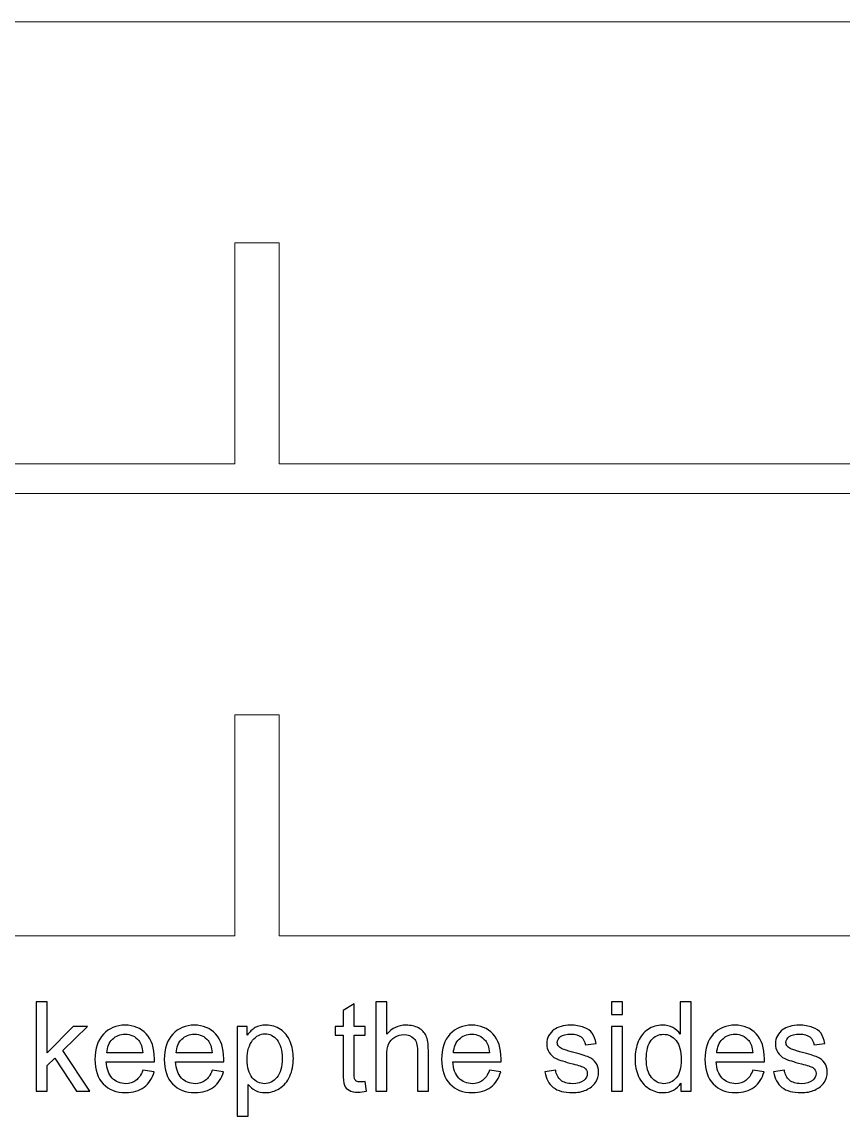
# Model space of a CAD drawing. Header units: centimetres. Extents: x -35.9 to 8.1, y -18.2 to 39.6.
# Drawn here: x -13.3 to -7.73, y -18.19 to -10.76 of the extents above; entities that cross this region are included whole.
import ezdxf

# ---------------------------------------------------------------- set-up
doc = ezdxf.new("R2010")
doc.units = ezdxf.units.CM
doc.header["$MEASUREMENT"] = 0
doc.layers.add('Layer 1', color=7, linetype='Continuous')

msp = doc.modelspace()

# ---------------------------------------------------------------- linework, layer by layer
at = {"layer": 'Layer 1', "lineweight": 20}
for points in [[(-31.50633, -10.76488), (-31.50633, -10.76488), (-29.50633, -10.76488), (-29.50633, -10.76488), (-29.50633, -10.76488), (-29.50633, -10.76488), (-29.50633, -12.26489), (-29.50633, -12.26489), (-29.50633, -12.26489), (-29.50633, -12.26489), (-29.20633, -12.26489), (-29.20633, -12.26489), (-29.20633, -12.26489), (-29.20633, -12.26489), (-29.20633, -10.76488), (-29.20633, -10.76488), (-29.20633, -10.76488), (-29.20633, -10.76488), (5.79367, -10.76488), (5.79367, -10.76488), (5.79367, -10.76488), (5.79367, -10.76488), (5.79367, -12.26489), (5.79367, -12.26489), (5.79367, -12.26489), (5.79367, -12.26489), (6.09367, -12.26489), (6.09367, -12.26489), (6.09367, -12.26489), (6.09367, -12.26489), (6.09367, -10.76488), (6.09367, -10.76488), (6.09367, -10.76488), (6.09367, -10.76488), (8.09367, -10.76488), (8.09367, -10.76488), (8.09367, -10.76488), (8.09367, -10.76488), (8.09367, -13.76488), (8.09367, -13.76488), (8.09367, -13.76488), (8.09367, -13.76488), (-11.55633, -13.76488), (-11.55633, -13.76488), (-11.55633, -13.76488), (-11.55633, -13.76488), (-11.55633, -12.26488), (-11.55633, -12.26488), (-11.55633, -12.26488), (-11.55633, -12.26488), (-11.85633, -12.26488), (-11.85633, -12.26488), (-11.85633, -12.26488), (-11.85633, -12.26488), (-11.85633, -13.76488), (-11.85633, -13.76488), (-11.85633, -13.76488), (-11.85633, -13.76488), (-31.50633, -13.76488), (-31.50633, -13.76488), (-31.50633, -13.76488), (-31.50633, -13.76488), (-31.50633, -10.76488), (-31.50633, -10.76488)], [(-31.50633, -13.96634), (-31.50633, -13.96634), (-29.50633, -13.96634), (-29.50633, -13.96634), (-29.50633, -13.96634), (-29.50633, -13.96634), (-29.50633, -15.46635), (-29.50633, -15.46635), (-29.50633, -15.46635), (-29.50633, -15.46635), (-29.20633, -15.46635), (-29.20633, -15.46635), (-29.20633, -15.46635), (-29.20633, -15.46635), (-29.20633, -13.96634), (-29.20633, -13.96634), (-29.20633, -13.96634), (-29.20633, -13.96634), (5.79367, -13.96634), (5.79367, -13.96634), (5.79367, -13.96634), (5.79367, -13.96634), (5.79367, -15.46635), (5.79367, -15.46635), (5.79367, -15.46635), (5.79367, -15.46635), (6.09367, -15.46635), (6.09367, -15.46635), (6.09367, -15.46635), (6.09367, -15.46635), (6.09367, -13.96634), (6.09367, -13.96634), (6.09367, -13.96634), (6.09367, -13.96634), (8.09367, -13.96634), (8.09367, -13.96634), (8.09367, -13.96634), (8.09367, -13.96634), (8.09367, -16.96634), (8.09367, -16.96634), (8.09367, -16.96634), (8.09367, -16.96634), (-11.55633, -16.96634), (-11.55633, -16.96634), (-11.55633, -16.96634), (-11.55633, -16.96634), (-11.55633, -15.46634), (-11.55633, -15.46634), (-11.55633, -15.46634), (-11.55633, -15.46634), (-11.85633, -15.46634), (-11.85633, -15.46634), (-11.85633, -15.46634), (-11.85633, -15.46634), (-11.85633, -16.96634), (-11.85633, -16.96634), (-11.85633, -16.96634), (-11.85633, -16.96634), (-31.50633, -16.96634), (-31.50633, -16.96634), (-31.50633, -16.96634), (-31.50633, -16.96634), (-31.50633, -13.96634), (-31.50633, -13.96634)]]:
    msp.add_open_spline(points, degree=3, knots=[0, 0, 0, 0, 0.0588235, 0.0588235, 0.0588235, 0.0588235, 0.1176471, 0.1176471, 0.1176471, 0.1176471, 0.1764706, 0.1764706, 0.1764706, 0.1764706, 0.2352941, 0.2352941, 0.2352941, 0.2352941, 0.2941176, 0.2941176, 0.2941176, 0.2941176, 0.3529412, 0.3529412, 0.3529412, 0.3529412, 0.4117647, 0.4117647, 0.4117647, 0.4117647, 0.4705882, 0.4705882, 0.4705882, 0.4705882, 0.5294118, 0.5294118, 0.5294118, 0.5294118, 0.5882353, 0.5882353, 0.5882353, 0.5882353, 0.6470588, 0.6470588, 0.6470588, 0.6470588, 0.7058824, 0.7058824, 0.7058824, 0.7058824, 0.7647059, 0.7647059, 0.7647059, 0.7647059, 0.8235294, 0.8235294, 0.8235294, 0.8235294, 0.8823529, 0.8823529, 0.8823529, 0.8823529, 1, 1, 1, 1], dxfattribs=at)
at = {"layer": 'Layer 1', "color": 105}
for points, knots in [([(-13.20494, -18.02207), (-13.20494, -18.02207), (-13.20494, -17.41585), (-13.20494, -17.41585), (-13.20494, -17.41585), (-13.20494, -17.41585), (-13.13043, -17.41585), (-13.13043, -17.41585), (-13.13043, -17.41585), (-13.13043, -17.41585), (-13.13043, -17.76115), (-13.13043, -17.76115), (-13.13043, -17.76115), (-13.13043, -17.76115), (-12.95432, -17.58265), (-12.95432, -17.58265), (-12.95432, -17.58265), (-12.95432, -17.58265), (-12.85809, -17.58265), (-12.85809, -17.58265), (-12.85809, -17.58265), (-12.85809, -17.58265), (-13.02573, -17.74591), (-13.02573, -17.74591), (-13.02573, -17.74591), (-13.02573, -17.74591), (-12.84115, -18.02207), (-12.84115, -18.02207), (-12.84115, -18.02207), (-12.84115, -18.02207), (-12.93287, -18.02207), (-12.93287, -18.02207), (-12.93287, -18.02207), (-12.93287, -18.02207), (-13.07878, -17.79756), (-13.07878, -17.79756), (-13.07878, -17.79756), (-13.07878, -17.79756), (-13.13043, -17.8478), (-13.13043, -17.8478), (-13.13043, -17.8478), (-13.13043, -17.8478), (-13.13043, -18.02207), (-13.13043, -18.02207), (-13.13043, -18.02207), (-13.13043, -18.02207), (-13.20494, -18.02207), (-13.20494, -18.02207)], [0, 0, 0, 0, 0.0769231, 0.0769231, 0.0769231, 0.0769231, 0.1538462, 0.1538462, 0.1538462, 0.1538462, 0.2307692, 0.2307692, 0.2307692, 0.2307692, 0.3076923, 0.3076923, 0.3076923, 0.3076923, 0.3846154, 0.3846154, 0.3846154, 0.3846154, 0.4615385, 0.4615385, 0.4615385, 0.4615385, 0.5384615, 0.5384615, 0.5384615, 0.5384615, 0.6153846, 0.6153846, 0.6153846, 0.6153846, 0.6923077, 0.6923077, 0.6923077, 0.6923077, 0.7692308, 0.7692308, 0.7692308, 0.7692308, 0.8461538, 0.8461538, 0.8461538, 0.8461538, 1, 1, 1, 1]), ([(-10.97227, -17.95561), (-10.97227, -17.95561), (-10.96211, -18.02136), (-10.96211, -18.02136), (-10.96211, -18.02136), (-10.98299, -18.02574), (-11.00176, -18.028), (-11.01813, -18.028), (-11.01813, -18.028), (-11.04508, -18.028), (-11.06596, -18.02376), (-11.08092, -18.01516), (-11.08092, -18.01516), (-11.09574, -18.00655), (-11.10618, -17.9954), (-11.11225, -17.98143), (-11.11225, -17.98143), (-11.11832, -17.96746), (-11.12128, -17.93811), (-11.12128, -17.89338), (-11.12128, -17.89338), (-11.12128, -17.89338), (-11.12128, -17.64022), (-11.12128, -17.64022), (-11.12128, -17.64022), (-11.12128, -17.64022), (-11.17631, -17.64022), (-11.17631, -17.64022), (-11.17631, -17.64022), (-11.17631, -17.64022), (-11.17631, -17.58265), (-11.17631, -17.58265), (-11.17631, -17.58265), (-11.17631, -17.58265), (-11.12128, -17.58265), (-11.12128, -17.58265), (-11.12128, -17.58265), (-11.12128, -17.58265), (-11.12128, -17.47399), (-11.12128, -17.47399), (-11.12128, -17.47399), (-11.12128, -17.47399), (-11.04677, -17.42926), (-11.04677, -17.42926), (-11.04677, -17.42926), (-11.04677, -17.42926), (-11.04677, -17.58265), (-11.04677, -17.58265), (-11.04677, -17.58265), (-11.04677, -17.58265), (-10.97227, -17.58265), (-10.97227, -17.58265), (-10.97227, -17.58265), (-10.97227, -17.58265), (-10.97227, -17.64022), (-10.97227, -17.64022), (-10.97227, -17.64022), (-10.97227, -17.64022), (-11.04677, -17.64022), (-11.04677, -17.64022), (-11.04677, -17.64022), (-11.04677, -17.64022), (-11.04677, -17.89761), (-11.04677, -17.89761), (-11.04677, -17.89761), (-11.04677, -17.91892), (-11.0455, -17.93261), (-11.04282, -17.93867), (-11.04282, -17.93867), (-11.04028, -17.94474), (-11.03605, -17.94954), (-11.03012, -17.95321), (-11.03012, -17.95321), (-11.02419, -17.95674), (-11.01573, -17.95857), (-11.00472, -17.95857), (-11.00472, -17.95857), (-10.99654, -17.95857), (-10.98567, -17.95758), (-10.97227, -17.95561)], [0, 0, 0, 0, 0.047619, 0.047619, 0.047619, 0.047619, 0.0952381, 0.0952381, 0.0952381, 0.0952381, 0.1428571, 0.1428571, 0.1428571, 0.1428571, 0.1904762, 0.1904762, 0.1904762, 0.1904762, 0.2380952, 0.2380952, 0.2380952, 0.2380952, 0.2857143, 0.2857143, 0.2857143, 0.2857143, 0.3333333, 0.3333333, 0.3333333, 0.3333333, 0.3809524, 0.3809524, 0.3809524, 0.3809524, 0.4285714, 0.4285714, 0.4285714, 0.4285714, 0.4761905, 0.4761905, 0.4761905, 0.4761905, 0.5238095, 0.5238095, 0.5238095, 0.5238095, 0.5714286, 0.5714286, 0.5714286, 0.5714286, 0.6190476, 0.6190476, 0.6190476, 0.6190476, 0.6666667, 0.6666667, 0.6666667, 0.6666667, 0.7142857, 0.7142857, 0.7142857, 0.7142857, 0.7619048, 0.7619048, 0.7619048, 0.7619048, 0.8095238, 0.8095238, 0.8095238, 0.8095238, 0.8571429, 0.8571429, 0.8571429, 0.8571429, 0.9047619, 0.9047619, 0.9047619, 0.9047619, 1, 1, 1, 1]), ([(-10.89875, -18.02207), (-10.89875, -18.02207), (-10.89875, -17.41585), (-10.89875, -17.41585), (-10.89875, -17.41585), (-10.89875, -17.41585), (-10.82424, -17.41585), (-10.82424, -17.41585), (-10.82424, -17.41585), (-10.82424, -17.41585), (-10.82424, -17.63401), (-10.82424, -17.63401), (-10.82424, -17.63401), (-10.78967, -17.59351), (-10.74607, -17.57333), (-10.69329, -17.57333), (-10.69329, -17.57333), (-10.66098, -17.57333), (-10.6329, -17.57968), (-10.60891, -17.59253), (-10.60891, -17.59253), (-10.58506, -17.60537), (-10.56798, -17.62301), (-10.55768, -17.64558), (-10.55768, -17.64558), (-10.54738, -17.66816), (-10.5423, -17.70104), (-10.5423, -17.74394), (-10.5423, -17.74394), (-10.5423, -17.74394), (-10.5423, -18.02207), (-10.5423, -18.02207), (-10.5423, -18.02207), (-10.5423, -18.02207), (-10.61681, -18.02207), (-10.61681, -18.02207), (-10.61681, -18.02207), (-10.61681, -18.02207), (-10.61681, -17.74422), (-10.61681, -17.74422), (-10.61681, -17.74422), (-10.61681, -17.70711), (-10.62485, -17.68002), (-10.6408, -17.66308), (-10.6408, -17.66308), (-10.65688, -17.64615), (-10.67946, -17.63768), (-10.70881, -17.63768), (-10.70881, -17.63768), (-10.73069, -17.63768), (-10.75129, -17.64333), (-10.77062, -17.65476), (-10.77062, -17.65476), (-10.78995, -17.66619), (-10.80364, -17.68171), (-10.81197, -17.70132), (-10.81197, -17.70132), (-10.82015, -17.7208), (-10.82424, -17.74775), (-10.82424, -17.78218), (-10.82424, -17.78218), (-10.82424, -17.78218), (-10.82424, -18.02207), (-10.82424, -18.02207), (-10.82424, -18.02207), (-10.82424, -18.02207), (-10.89875, -18.02207), (-10.89875, -18.02207)], [0, 0, 0, 0, 0.0555556, 0.0555556, 0.0555556, 0.0555556, 0.1111111, 0.1111111, 0.1111111, 0.1111111, 0.1666667, 0.1666667, 0.1666667, 0.1666667, 0.2222222, 0.2222222, 0.2222222, 0.2222222, 0.2777778, 0.2777778, 0.2777778, 0.2777778, 0.3333333, 0.3333333, 0.3333333, 0.3333333, 0.3888889, 0.3888889, 0.3888889, 0.3888889, 0.4444444, 0.4444444, 0.4444444, 0.4444444, 0.5, 0.5, 0.5, 0.5, 0.5555556, 0.5555556, 0.5555556, 0.5555556, 0.6111111, 0.6111111, 0.6111111, 0.6111111, 0.6666667, 0.6666667, 0.6666667, 0.6666667, 0.7222222, 0.7222222, 0.7222222, 0.7222222, 0.7777778, 0.7777778, 0.7777778, 0.7777778, 0.8333333, 0.8333333, 0.8333333, 0.8333333, 0.8888889, 0.8888889, 0.8888889, 0.8888889, 1, 1, 1, 1]), ([(-9.2984, -17.50052), (-9.2984, -17.50052), (-9.2984, -17.41585), (-9.2984, -17.41585), (-9.2984, -17.41585), (-9.2984, -17.41585), (-9.22389, -17.41585), (-9.22389, -17.41585), (-9.22389, -17.41585), (-9.22389, -17.41585), (-9.22389, -17.50052), (-9.22389, -17.50052), (-9.22389, -17.50052), (-9.22389, -17.50052), (-9.2984, -17.50052), (-9.2984, -17.50052)], [0, 0, 0, 0, 0.2, 0.2, 0.2, 0.2, 0.4, 0.4, 0.4, 0.4, 0.6, 0.6, 0.6, 0.6, 1, 1, 1, 1]), ([(-8.82667, -18.02207), (-8.82667, -18.02207), (-8.82667, -17.96633), (-8.82667, -17.96633), (-8.82667, -17.96633), (-8.85446, -18.00965), (-8.89539, -18.03138), (-8.94943, -18.03138), (-8.94943, -18.03138), (-8.98443, -18.03138), (-9.0166, -18.02179), (-9.04581, -18.00246), (-9.04581, -18.00246), (-9.07516, -17.98326), (-9.09788, -17.95631), (-9.11411, -17.92188), (-9.11411, -17.92188), (-9.1302, -17.88731), (-9.13824, -17.84766), (-9.13824, -17.80278), (-9.13824, -17.80278), (-9.13824, -17.75904), (-9.1309, -17.71939), (-9.11637, -17.68368), (-9.11637, -17.68368), (-9.10169, -17.64812), (-9.07982, -17.62075), (-9.05061, -17.60184), (-9.05061, -17.60184), (-9.02154, -17.58279), (-8.9888, -17.57333), (-8.95282, -17.57333), (-8.95282, -17.57333), (-8.92629, -17.57333), (-8.90272, -17.57898), (-8.88212, -17.59013), (-8.88212, -17.59013), (-8.86152, -17.60128), (-8.84473, -17.61595), (-8.83175, -17.63387), (-8.83175, -17.63387), (-8.83175, -17.63387), (-8.83175, -17.41585), (-8.83175, -17.41585), (-8.83175, -17.41585), (-8.83175, -17.41585), (-8.75724, -17.41585), (-8.75724, -17.41585), (-8.75724, -17.41585), (-8.75724, -17.41585), (-8.75724, -18.02207), (-8.75724, -18.02207), (-8.75724, -18.02207), (-8.75724, -18.02207), (-8.82667, -18.02207), (-8.82667, -18.02207)], [0, 0, 0, 0, 0.0666667, 0.0666667, 0.0666667, 0.0666667, 0.1333333, 0.1333333, 0.1333333, 0.1333333, 0.2, 0.2, 0.2, 0.2, 0.2666667, 0.2666667, 0.2666667, 0.2666667, 0.3333333, 0.3333333, 0.3333333, 0.3333333, 0.4, 0.4, 0.4, 0.4, 0.4666667, 0.4666667, 0.4666667, 0.4666667, 0.5333333, 0.5333333, 0.5333333, 0.5333333, 0.6, 0.6, 0.6, 0.6, 0.6666667, 0.6666667, 0.6666667, 0.6666667, 0.7333333, 0.7333333, 0.7333333, 0.7333333, 0.8, 0.8, 0.8, 0.8, 0.8666667, 0.8666667, 0.8666667, 0.8666667, 1, 1, 1, 1]), ([(-12.48216, -17.87983), (-12.48216, -17.87983), (-12.40511, -17.88999), (-12.40511, -17.88999), (-12.40511, -17.88999), (-12.41711, -17.93472), (-12.43954, -17.96958), (-12.47228, -17.99427), (-12.47228, -17.99427), (-12.50502, -18.01897), (-12.54679, -18.03138), (-12.59773, -18.03138), (-12.59773, -18.03138), (-12.66179, -18.03138), (-12.71259, -18.01163), (-12.75013, -17.97212), (-12.75013, -17.97212), (-12.78767, -17.93275), (-12.80643, -17.87729), (-12.80643, -17.80603), (-12.80643, -17.80603), (-12.80643, -17.73237), (-12.78752, -17.67508), (-12.74957, -17.63444), (-12.74957, -17.63444), (-12.71161, -17.59365), (-12.66236, -17.57333), (-12.60182, -17.57333), (-12.60182, -17.57333), (-12.54326, -17.57333), (-12.49542, -17.59323), (-12.45831, -17.63317), (-12.45831, -17.63317), (-12.4212, -17.6731), (-12.40257, -17.72926), (-12.40257, -17.80165), (-12.40257, -17.80165), (-12.40257, -17.80603), (-12.40271, -17.81266), (-12.40299, -17.82141), (-12.40299, -17.82141), (-12.40299, -17.82141), (-12.73023, -17.82141), (-12.73023, -17.82141), (-12.73023, -17.82141), (-12.72741, -17.86953), (-12.71386, -17.9065), (-12.68931, -17.93204), (-12.68931, -17.93204), (-12.6649, -17.95758), (-12.63428, -17.97042), (-12.59773, -17.97042), (-12.59773, -17.97042), (-12.57049, -17.97042), (-12.54721, -17.96323), (-12.52802, -17.94883), (-12.52802, -17.94883), (-12.50869, -17.93444), (-12.49345, -17.91144), (-12.48216, -17.87983)], [0, 0, 0, 0, 0.0625, 0.0625, 0.0625, 0.0625, 0.125, 0.125, 0.125, 0.125, 0.1875, 0.1875, 0.1875, 0.1875, 0.25, 0.25, 0.25, 0.25, 0.3125, 0.3125, 0.3125, 0.3125, 0.375, 0.375, 0.375, 0.375, 0.4375, 0.4375, 0.4375, 0.4375, 0.5, 0.5, 0.5, 0.5, 0.5625, 0.5625, 0.5625, 0.5625, 0.625, 0.625, 0.625, 0.625, 0.6875, 0.6875, 0.6875, 0.6875, 0.75, 0.75, 0.75, 0.75, 0.8125, 0.8125, 0.8125, 0.8125, 0.875, 0.875, 0.875, 0.875, 1, 1, 1, 1]), ([(-12.01127, -17.87983), (-12.01127, -17.87983), (-11.93422, -17.88999), (-11.93422, -17.88999), (-11.93422, -17.88999), (-11.94622, -17.93472), (-11.96865, -17.96958), (-12.00139, -17.99427), (-12.00139, -17.99427), (-12.03413, -18.01897), (-12.0759, -18.03138), (-12.12684, -18.03138), (-12.12684, -18.03138), (-12.1909, -18.03138), (-12.2417, -18.01163), (-12.27924, -17.97212), (-12.27924, -17.97212), (-12.31678, -17.93275), (-12.33554, -17.87729), (-12.33554, -17.80603), (-12.33554, -17.80603), (-12.33554, -17.73237), (-12.31663, -17.67508), (-12.27868, -17.63444), (-12.27868, -17.63444), (-12.24072, -17.59365), (-12.19147, -17.57333), (-12.13093, -17.57333), (-12.13093, -17.57333), (-12.07237, -17.57333), (-12.02453, -17.59323), (-11.98742, -17.63317), (-11.98742, -17.63317), (-11.95031, -17.6731), (-11.93168, -17.72926), (-11.93168, -17.80165), (-11.93168, -17.80165), (-11.93168, -17.80603), (-11.93182, -17.81266), (-11.9321, -17.82141), (-11.9321, -17.82141), (-11.9321, -17.82141), (-12.25934, -17.82141), (-12.25934, -17.82141), (-12.25934, -17.82141), (-12.25652, -17.86953), (-12.24297, -17.9065), (-12.21842, -17.93204), (-12.21842, -17.93204), (-12.19401, -17.95758), (-12.16339, -17.97042), (-12.12684, -17.97042), (-12.12684, -17.97042), (-12.0996, -17.97042), (-12.07632, -17.96323), (-12.05713, -17.94883), (-12.05713, -17.94883), (-12.0378, -17.93444), (-12.02256, -17.91144), (-12.01127, -17.87983)], [0, 0, 0, 0, 0.0625, 0.0625, 0.0625, 0.0625, 0.125, 0.125, 0.125, 0.125, 0.1875, 0.1875, 0.1875, 0.1875, 0.25, 0.25, 0.25, 0.25, 0.3125, 0.3125, 0.3125, 0.3125, 0.375, 0.375, 0.375, 0.375, 0.4375, 0.4375, 0.4375, 0.4375, 0.5, 0.5, 0.5, 0.5, 0.5625, 0.5625, 0.5625, 0.5625, 0.625, 0.625, 0.625, 0.625, 0.6875, 0.6875, 0.6875, 0.6875, 0.75, 0.75, 0.75, 0.75, 0.8125, 0.8125, 0.8125, 0.8125, 0.875, 0.875, 0.875, 0.875, 1, 1, 1, 1]), ([(-11.8401, -18.19056), (-11.8401, -18.19056), (-11.8401, -17.58265), (-11.8401, -17.58265), (-11.8401, -17.58265), (-11.8401, -17.58265), (-11.77237, -17.58265), (-11.77237, -17.58265), (-11.77237, -17.58265), (-11.77237, -17.58265), (-11.77237, -17.64036), (-11.77237, -17.64036), (-11.77237, -17.64036), (-11.75642, -17.61807), (-11.73836, -17.60128), (-11.71818, -17.59013), (-11.71818, -17.59013), (-11.69814, -17.57898), (-11.67373, -17.57333), (-11.64508, -17.57333), (-11.64508, -17.57333), (-11.60755, -17.57333), (-11.57453, -17.58293), (-11.54588, -17.60226), (-11.54588, -17.60226), (-11.51724, -17.62145), (-11.49565, -17.64869), (-11.48097, -17.68368), (-11.48097, -17.68368), (-11.46644, -17.71882), (-11.4591, -17.7572), (-11.4591, -17.79911), (-11.4591, -17.79911), (-11.4591, -17.84385), (-11.46714, -17.8842), (-11.48323, -17.92019), (-11.48323, -17.92019), (-11.49932, -17.95603), (-11.52274, -17.98355), (-11.5535, -18.00274), (-11.5535, -18.00274), (-11.58412, -18.02179), (-11.61644, -18.03138), (-11.6503, -18.03138), (-11.6503, -18.03138), (-11.67514, -18.03138), (-11.69744, -18.02616), (-11.71705, -18.01572), (-11.71705, -18.01572), (-11.73681, -18.00528), (-11.75289, -17.99215), (-11.76559, -17.97621), (-11.76559, -17.97621), (-11.76559, -17.97621), (-11.76559, -18.19056), (-11.76559, -18.19056), (-11.76559, -18.19056), (-11.76559, -18.19056), (-11.8401, -18.19056), (-11.8401, -18.19056)], [0, 0, 0, 0, 0.0625, 0.0625, 0.0625, 0.0625, 0.125, 0.125, 0.125, 0.125, 0.1875, 0.1875, 0.1875, 0.1875, 0.25, 0.25, 0.25, 0.25, 0.3125, 0.3125, 0.3125, 0.3125, 0.375, 0.375, 0.375, 0.375, 0.4375, 0.4375, 0.4375, 0.4375, 0.5, 0.5, 0.5, 0.5, 0.5625, 0.5625, 0.5625, 0.5625, 0.625, 0.625, 0.625, 0.625, 0.6875, 0.6875, 0.6875, 0.6875, 0.75, 0.75, 0.75, 0.75, 0.8125, 0.8125, 0.8125, 0.8125, 0.875, 0.875, 0.875, 0.875, 1, 1, 1, 1]), ([(-10.12814, -17.87983), (-10.12814, -17.87983), (-10.05109, -17.88999), (-10.05109, -17.88999), (-10.05109, -17.88999), (-10.06309, -17.93472), (-10.08552, -17.96958), (-10.11826, -17.99427), (-10.11826, -17.99427), (-10.151, -18.01897), (-10.19277, -18.03138), (-10.24371, -18.03138), (-10.24371, -18.03138), (-10.30777, -18.03138), (-10.35857, -18.01163), (-10.39611, -17.97212), (-10.39611, -17.97212), (-10.43365, -17.93275), (-10.45241, -17.87729), (-10.45241, -17.80603), (-10.45241, -17.80603), (-10.45241, -17.73237), (-10.4335, -17.67508), (-10.39555, -17.63444), (-10.39555, -17.63444), (-10.35759, -17.59365), (-10.30834, -17.57333), (-10.2478, -17.57333), (-10.2478, -17.57333), (-10.18924, -17.57333), (-10.1414, -17.59323), (-10.10429, -17.63317), (-10.10429, -17.63317), (-10.06718, -17.6731), (-10.04855, -17.72926), (-10.04855, -17.80165), (-10.04855, -17.80165), (-10.04855, -17.80603), (-10.04869, -17.81266), (-10.04897, -17.82141), (-10.04897, -17.82141), (-10.04897, -17.82141), (-10.37621, -17.82141), (-10.37621, -17.82141), (-10.37621, -17.82141), (-10.37339, -17.86953), (-10.35984, -17.9065), (-10.33529, -17.93204), (-10.33529, -17.93204), (-10.31088, -17.95758), (-10.28026, -17.97042), (-10.24371, -17.97042), (-10.24371, -17.97042), (-10.21647, -17.97042), (-10.19319, -17.96323), (-10.174, -17.94883), (-10.174, -17.94883), (-10.15467, -17.93444), (-10.13943, -17.91144), (-10.12814, -17.87983)], [0, 0, 0, 0, 0.0625, 0.0625, 0.0625, 0.0625, 0.125, 0.125, 0.125, 0.125, 0.1875, 0.1875, 0.1875, 0.1875, 0.25, 0.25, 0.25, 0.25, 0.3125, 0.3125, 0.3125, 0.3125, 0.375, 0.375, 0.375, 0.375, 0.4375, 0.4375, 0.4375, 0.4375, 0.5, 0.5, 0.5, 0.5, 0.5625, 0.5625, 0.5625, 0.5625, 0.625, 0.625, 0.625, 0.625, 0.6875, 0.6875, 0.6875, 0.6875, 0.75, 0.75, 0.75, 0.75, 0.8125, 0.8125, 0.8125, 0.8125, 0.875, 0.875, 0.875, 0.875, 1, 1, 1, 1]), ([(-9.75137, -17.89084), (-9.75137, -17.89084), (-9.67771, -17.87898), (-9.67771, -17.87898), (-9.67771, -17.87898), (-9.67362, -17.90848), (-9.66205, -17.93105), (-9.64314, -17.94686), (-9.64314, -17.94686), (-9.62423, -17.96252), (-9.5977, -17.97042), (-9.56384, -17.97042), (-9.56384, -17.97042), (-9.52955, -17.97042), (-9.50415, -17.96351), (-9.48749, -17.94954), (-9.48749, -17.94954), (-9.47098, -17.93571), (-9.46266, -17.91934), (-9.46266, -17.90057), (-9.46266, -17.90057), (-9.46266, -17.88378), (-9.47014, -17.87052), (-9.48495, -17.86092), (-9.48495, -17.86092), (-9.4954, -17.85429), (-9.5208, -17.84596), (-9.56115, -17.83566), (-9.56115, -17.83566), (-9.61562, -17.82197), (-9.6533, -17.81012), (-9.67447, -17.8001), (-9.67447, -17.8001), (-9.69549, -17.78994), (-9.71144, -17.77611), (-9.7223, -17.75833), (-9.7223, -17.75833), (-9.73317, -17.74069), (-9.73867, -17.72108), (-9.73867, -17.69963), (-9.73867, -17.69963), (-9.73867, -17.68002), (-9.73416, -17.66195), (-9.72527, -17.6453), (-9.72527, -17.6453), (-9.71624, -17.62865), (-9.7041, -17.61482), (-9.68872, -17.60382), (-9.68872, -17.60382), (-9.67715, -17.59535), (-9.66134, -17.58815), (-9.64145, -17.58222), (-9.64145, -17.58222), (-9.62141, -17.5763), (-9.6001, -17.57333), (-9.57724, -17.57333), (-9.57724, -17.57333), (-9.54281, -17.57333), (-9.51261, -17.57827), (-9.48665, -17.58829), (-9.48665, -17.58829), (-9.46054, -17.59817), (-9.44135, -17.61172), (-9.42893, -17.62865), (-9.42893, -17.62865), (-9.41666, -17.64573), (-9.40805, -17.66844), (-9.40339, -17.69695), (-9.40339, -17.69695), (-9.40339, -17.69695), (-9.47621, -17.70711), (-9.47621, -17.70711), (-9.47621, -17.70711), (-9.47945, -17.68425), (-9.48905, -17.66633), (-9.50485, -17.65349), (-9.50485, -17.65349), (-9.52066, -17.64065), (-9.54295, -17.6343), (-9.57188, -17.6343), (-9.57188, -17.6343), (-9.60589, -17.6343), (-9.6303, -17.63994), (-9.64483, -17.65123), (-9.64483, -17.65123), (-9.65937, -17.66252), (-9.66671, -17.67578), (-9.66671, -17.69088), (-9.66671, -17.69088), (-9.66671, -17.70048), (-9.66374, -17.70923), (-9.65768, -17.71699), (-9.65768, -17.71699), (-9.65161, -17.72489), (-9.64215, -17.73152), (-9.62917, -17.73674), (-9.62917, -17.73674), (-9.62169, -17.73956), (-9.59996, -17.74591), (-9.56355, -17.75579), (-9.56355, -17.75579), (-9.51106, -17.76976), (-9.47437, -17.78133), (-9.45349, -17.79022), (-9.45349, -17.79022), (-9.4326, -17.79911), (-9.41623, -17.81224), (-9.40438, -17.82917), (-9.40438, -17.82917), (-9.39239, -17.84624), (-9.38646, -17.86741), (-9.38646, -17.89281), (-9.38646, -17.89281), (-9.38646, -17.91751), (-9.39366, -17.94079), (-9.40819, -17.96266), (-9.40819, -17.96266), (-9.42272, -17.98453), (-9.44361, -18.00147), (-9.47084, -18.01346), (-9.47084, -18.01346), (-9.49822, -18.02546), (-9.52912, -18.03138), (-9.56355, -18.03138), (-9.56355, -18.03138), (-9.62056, -18.03138), (-9.66417, -18.01953), (-9.69408, -17.99596), (-9.69408, -17.99596), (-9.724, -17.97226), (-9.74305, -17.93726), (-9.75137, -17.89084)], [0, 0, 0, 0, 0.0294118, 0.0294118, 0.0294118, 0.0294118, 0.0588235, 0.0588235, 0.0588235, 0.0588235, 0.0882353, 0.0882353, 0.0882353, 0.0882353, 0.1176471, 0.1176471, 0.1176471, 0.1176471, 0.1470588, 0.1470588, 0.1470588, 0.1470588, 0.1764706, 0.1764706, 0.1764706, 0.1764706, 0.2058824, 0.2058824, 0.2058824, 0.2058824, 0.2352941, 0.2352941, 0.2352941, 0.2352941, 0.2647059, 0.2647059, 0.2647059, 0.2647059, 0.2941176, 0.2941176, 0.2941176, 0.2941176, 0.3235294, 0.3235294, 0.3235294, 0.3235294, 0.3529412, 0.3529412, 0.3529412, 0.3529412, 0.3823529, 0.3823529, 0.3823529, 0.3823529, 0.4117647, 0.4117647, 0.4117647, 0.4117647, 0.4411765, 0.4411765, 0.4411765, 0.4411765, 0.4705882, 0.4705882, 0.4705882, 0.4705882, 0.5, 0.5, 0.5, 0.5, 0.5294118, 0.5294118, 0.5294118, 0.5294118, 0.5588235, 0.5588235, 0.5588235, 0.5588235, 0.5882353, 0.5882353, 0.5882353, 0.5882353, 0.6176471, 0.6176471, 0.6176471, 0.6176471, 0.6470588, 0.6470588, 0.6470588, 0.6470588, 0.6764706, 0.6764706, 0.6764706, 0.6764706, 0.7058824, 0.7058824, 0.7058824, 0.7058824, 0.7352941, 0.7352941, 0.7352941, 0.7352941, 0.7647059, 0.7647059, 0.7647059, 0.7647059, 0.7941176, 0.7941176, 0.7941176, 0.7941176, 0.8235294, 0.8235294, 0.8235294, 0.8235294, 0.8529412, 0.8529412, 0.8529412, 0.8529412, 0.8823529, 0.8823529, 0.8823529, 0.8823529, 0.9117647, 0.9117647, 0.9117647, 0.9117647, 0.9411765, 0.9411765, 0.9411765, 0.9411765, 1, 1, 1, 1]), ([(-9.2984, -18.02207), (-9.2984, -18.02207), (-9.2984, -17.58265), (-9.2984, -17.58265), (-9.2984, -17.58265), (-9.2984, -17.58265), (-9.22389, -17.58265), (-9.22389, -17.58265), (-9.22389, -17.58265), (-9.22389, -17.58265), (-9.22389, -18.02207), (-9.22389, -18.02207), (-9.22389, -18.02207), (-9.22389, -18.02207), (-9.2984, -18.02207), (-9.2984, -18.02207)], [0, 0, 0, 0, 0.2, 0.2, 0.2, 0.2, 0.4, 0.4, 0.4, 0.4, 0.6, 0.6, 0.6, 0.6, 1, 1, 1, 1]), ([(-8.33969, -17.87983), (-8.33969, -17.87983), (-8.26264, -17.88999), (-8.26264, -17.88999), (-8.26264, -17.88999), (-8.27464, -17.93472), (-8.29707, -17.96958), (-8.32981, -17.99427), (-8.32981, -17.99427), (-8.36255, -18.01897), (-8.40432, -18.03138), (-8.45526, -18.03138), (-8.45526, -18.03138), (-8.51932, -18.03138), (-8.57012, -18.01163), (-8.60766, -17.97212), (-8.60766, -17.97212), (-8.6452, -17.93275), (-8.66396, -17.87729), (-8.66396, -17.80603), (-8.66396, -17.80603), (-8.66396, -17.73237), (-8.64505, -17.67508), (-8.6071, -17.63444), (-8.6071, -17.63444), (-8.56914, -17.59365), (-8.51989, -17.57333), (-8.45935, -17.57333), (-8.45935, -17.57333), (-8.40079, -17.57333), (-8.35295, -17.59323), (-8.31584, -17.63317), (-8.31584, -17.63317), (-8.27873, -17.6731), (-8.2601, -17.72926), (-8.2601, -17.80165), (-8.2601, -17.80165), (-8.2601, -17.80603), (-8.26024, -17.81266), (-8.26052, -17.82141), (-8.26052, -17.82141), (-8.26052, -17.82141), (-8.58776, -17.82141), (-8.58776, -17.82141), (-8.58776, -17.82141), (-8.58494, -17.86953), (-8.57139, -17.9065), (-8.54684, -17.93204), (-8.54684, -17.93204), (-8.52243, -17.95758), (-8.49181, -17.97042), (-8.45526, -17.97042), (-8.45526, -17.97042), (-8.42802, -17.97042), (-8.40474, -17.96323), (-8.38555, -17.94883), (-8.38555, -17.94883), (-8.36622, -17.93444), (-8.35098, -17.91144), (-8.33969, -17.87983)], [0, 0, 0, 0, 0.0625, 0.0625, 0.0625, 0.0625, 0.125, 0.125, 0.125, 0.125, 0.1875, 0.1875, 0.1875, 0.1875, 0.25, 0.25, 0.25, 0.25, 0.3125, 0.3125, 0.3125, 0.3125, 0.375, 0.375, 0.375, 0.375, 0.4375, 0.4375, 0.4375, 0.4375, 0.5, 0.5, 0.5, 0.5, 0.5625, 0.5625, 0.5625, 0.5625, 0.625, 0.625, 0.625, 0.625, 0.6875, 0.6875, 0.6875, 0.6875, 0.75, 0.75, 0.75, 0.75, 0.8125, 0.8125, 0.8125, 0.8125, 0.875, 0.875, 0.875, 0.875, 1, 1, 1, 1]), ([(-8.19815, -17.89084), (-8.19815, -17.89084), (-8.12449, -17.87898), (-8.12449, -17.87898), (-8.12449, -17.87898), (-8.1204, -17.90848), (-8.10883, -17.93105), (-8.08992, -17.94686), (-8.08992, -17.94686), (-8.07101, -17.96252), (-8.04448, -17.97042), (-8.01062, -17.97042), (-8.01062, -17.97042), (-7.97633, -17.97042), (-7.95093, -17.96351), (-7.93427, -17.94954), (-7.93427, -17.94954), (-7.91776, -17.93571), (-7.90944, -17.91934), (-7.90944, -17.90057), (-7.90944, -17.90057), (-7.90944, -17.88378), (-7.91692, -17.87052), (-7.93173, -17.86092), (-7.93173, -17.86092), (-7.94218, -17.85429), (-7.96758, -17.84596), (-8.00793, -17.83566), (-8.00793, -17.83566), (-8.0624, -17.82197), (-8.10008, -17.81012), (-8.12125, -17.8001), (-8.12125, -17.8001), (-8.14227, -17.78994), (-8.15822, -17.77611), (-8.16908, -17.75833), (-8.16908, -17.75833), (-8.17995, -17.74069), (-8.18545, -17.72108), (-8.18545, -17.69963), (-8.18545, -17.69963), (-8.18545, -17.68002), (-8.18094, -17.66195), (-8.17205, -17.6453), (-8.17205, -17.6453), (-8.16302, -17.62865), (-8.15088, -17.61482), (-8.1355, -17.60382), (-8.1355, -17.60382), (-8.12393, -17.59535), (-8.10812, -17.58815), (-8.08823, -17.58222), (-8.08823, -17.58222), (-8.06819, -17.5763), (-8.04688, -17.57333), (-8.02402, -17.57333), (-8.02402, -17.57333), (-7.98959, -17.57333), (-7.95939, -17.57827), (-7.93343, -17.58829), (-7.93343, -17.58829), (-7.90732, -17.59817), (-7.88813, -17.61172), (-7.87571, -17.62865), (-7.87571, -17.62865), (-7.86344, -17.64573), (-7.85483, -17.66844), (-7.85017, -17.69695), (-7.85017, -17.69695), (-7.85017, -17.69695), (-7.92299, -17.70711), (-7.92299, -17.70711), (-7.92299, -17.70711), (-7.92623, -17.68425), (-7.93583, -17.66633), (-7.95163, -17.65349), (-7.95163, -17.65349), (-7.96744, -17.64065), (-7.98973, -17.6343), (-8.01866, -17.6343), (-8.01866, -17.6343), (-8.05267, -17.6343), (-8.07708, -17.63994), (-8.09161, -17.65123), (-8.09161, -17.65123), (-8.10615, -17.66252), (-8.11349, -17.67578), (-8.11349, -17.69088), (-8.11349, -17.69088), (-8.11349, -17.70048), (-8.11052, -17.70923), (-8.10446, -17.71699), (-8.10446, -17.71699), (-8.09839, -17.72489), (-8.08893, -17.73152), (-8.07595, -17.73674), (-8.07595, -17.73674), (-8.06847, -17.73956), (-8.04674, -17.74591), (-8.01033, -17.75579), (-8.01033, -17.75579), (-7.95784, -17.76976), (-7.92115, -17.78133), (-7.90027, -17.79022), (-7.90027, -17.79022), (-7.87938, -17.79911), (-7.86301, -17.81224), (-7.85116, -17.82917), (-7.85116, -17.82917), (-7.83917, -17.84624), (-7.83324, -17.86741), (-7.83324, -17.89281), (-7.83324, -17.89281), (-7.83324, -17.91751), (-7.84044, -17.94079), (-7.85497, -17.96266), (-7.85497, -17.96266), (-7.8695, -17.98453), (-7.89039, -18.00147), (-7.91762, -18.01346), (-7.91762, -18.01346), (-7.945, -18.02546), (-7.9759, -18.03138), (-8.01033, -18.03138), (-8.01033, -18.03138), (-8.06734, -18.03138), (-8.11095, -18.01953), (-8.14086, -17.99596), (-8.14086, -17.99596), (-8.17078, -17.97226), (-8.18983, -17.93726), (-8.19815, -17.89084)], [0, 0, 0, 0, 0.0294118, 0.0294118, 0.0294118, 0.0294118, 0.0588235, 0.0588235, 0.0588235, 0.0588235, 0.0882353, 0.0882353, 0.0882353, 0.0882353, 0.1176471, 0.1176471, 0.1176471, 0.1176471, 0.1470588, 0.1470588, 0.1470588, 0.1470588, 0.1764706, 0.1764706, 0.1764706, 0.1764706, 0.2058824, 0.2058824, 0.2058824, 0.2058824, 0.2352941, 0.2352941, 0.2352941, 0.2352941, 0.2647059, 0.2647059, 0.2647059, 0.2647059, 0.2941176, 0.2941176, 0.2941176, 0.2941176, 0.3235294, 0.3235294, 0.3235294, 0.3235294, 0.3529412, 0.3529412, 0.3529412, 0.3529412, 0.3823529, 0.3823529, 0.3823529, 0.3823529, 0.4117647, 0.4117647, 0.4117647, 0.4117647, 0.4411765, 0.4411765, 0.4411765, 0.4411765, 0.4705882, 0.4705882, 0.4705882, 0.4705882, 0.5, 0.5, 0.5, 0.5, 0.5294118, 0.5294118, 0.5294118, 0.5294118, 0.5588235, 0.5588235, 0.5588235, 0.5588235, 0.5882353, 0.5882353, 0.5882353, 0.5882353, 0.6176471, 0.6176471, 0.6176471, 0.6176471, 0.6470588, 0.6470588, 0.6470588, 0.6470588, 0.6764706, 0.6764706, 0.6764706, 0.6764706, 0.7058824, 0.7058824, 0.7058824, 0.7058824, 0.7352941, 0.7352941, 0.7352941, 0.7352941, 0.7647059, 0.7647059, 0.7647059, 0.7647059, 0.7941176, 0.7941176, 0.7941176, 0.7941176, 0.8235294, 0.8235294, 0.8235294, 0.8235294, 0.8529412, 0.8529412, 0.8529412, 0.8529412, 0.8823529, 0.8823529, 0.8823529, 0.8823529, 0.9117647, 0.9117647, 0.9117647, 0.9117647, 0.9411765, 0.9411765, 0.9411765, 0.9411765, 1, 1, 1, 1]), ([(-12.726, -17.76045), (-12.726, -17.76045), (-12.48131, -17.76045), (-12.48131, -17.76045), (-12.48131, -17.76045), (-12.48456, -17.72348), (-12.49401, -17.69582), (-12.50939, -17.67733), (-12.50939, -17.67733), (-12.53296, -17.64869), (-12.56372, -17.6343), (-12.6014, -17.6343), (-12.6014, -17.6343), (-12.63555, -17.6343), (-12.66419, -17.64573), (-12.68748, -17.66859), (-12.68748, -17.66859), (-12.71062, -17.69145), (-12.72346, -17.72207), (-12.726, -17.76045)], [0, 0, 0, 0, 0.1666667, 0.1666667, 0.1666667, 0.1666667, 0.3333333, 0.3333333, 0.3333333, 0.3333333, 0.5, 0.5, 0.5, 0.5, 0.6666667, 0.6666667, 0.6666667, 0.6666667, 1, 1, 1, 1]), ([(-12.25511, -17.76045), (-12.25511, -17.76045), (-12.01042, -17.76045), (-12.01042, -17.76045), (-12.01042, -17.76045), (-12.01367, -17.72348), (-12.02312, -17.69582), (-12.0385, -17.67733), (-12.0385, -17.67733), (-12.06207, -17.64869), (-12.09283, -17.6343), (-12.13051, -17.6343), (-12.13051, -17.6343), (-12.16466, -17.6343), (-12.1933, -17.64573), (-12.21659, -17.66859), (-12.21659, -17.66859), (-12.23973, -17.69145), (-12.25257, -17.72207), (-12.25511, -17.76045)], [0, 0, 0, 0, 0.1666667, 0.1666667, 0.1666667, 0.1666667, 0.3333333, 0.3333333, 0.3333333, 0.3333333, 0.5, 0.5, 0.5, 0.5, 0.6666667, 0.6666667, 0.6666667, 0.6666667, 1, 1, 1, 1]), ([(-11.77237, -17.80504), (-11.77237, -17.86134), (-11.76094, -17.90297), (-11.73822, -17.92992), (-11.73822, -17.92992), (-11.71536, -17.95688), (-11.6877, -17.97042), (-11.65524, -17.97042), (-11.65524, -17.97042), (-11.62222, -17.97042), (-11.594, -17.95645), (-11.57058, -17.92851), (-11.57058, -17.92851), (-11.54701, -17.90057), (-11.5353, -17.85739), (-11.5353, -17.79883), (-11.5353, -17.79883), (-11.5353, -17.74295), (-11.54673, -17.70118), (-11.56973, -17.67338), (-11.56973, -17.67338), (-11.59273, -17.64558), (-11.62011, -17.63176), (-11.652, -17.63176), (-11.652, -17.63176), (-11.68361, -17.63176), (-11.71155, -17.64657), (-11.73582, -17.67606), (-11.73582, -17.67606), (-11.76023, -17.7057), (-11.77237, -17.7486), (-11.77237, -17.80504)], [0, 0, 0, 0, 0.1111111, 0.1111111, 0.1111111, 0.1111111, 0.2222222, 0.2222222, 0.2222222, 0.2222222, 0.3333333, 0.3333333, 0.3333333, 0.3333333, 0.4444444, 0.4444444, 0.4444444, 0.4444444, 0.5555556, 0.5555556, 0.5555556, 0.5555556, 0.6666667, 0.6666667, 0.6666667, 0.6666667, 0.7777778, 0.7777778, 0.7777778, 0.7777778, 1, 1, 1, 1]), ([(-10.37198, -17.76045), (-10.37198, -17.76045), (-10.12729, -17.76045), (-10.12729, -17.76045), (-10.12729, -17.76045), (-10.13054, -17.72348), (-10.13999, -17.69582), (-10.15537, -17.67733), (-10.15537, -17.67733), (-10.17894, -17.64869), (-10.2097, -17.6343), (-10.24738, -17.6343), (-10.24738, -17.6343), (-10.28153, -17.6343), (-10.31017, -17.64573), (-10.33346, -17.66859), (-10.33346, -17.66859), (-10.3566, -17.69145), (-10.36944, -17.72207), (-10.37198, -17.76045)], [0, 0, 0, 0, 0.1666667, 0.1666667, 0.1666667, 0.1666667, 0.3333333, 0.3333333, 0.3333333, 0.3333333, 0.5, 0.5, 0.5, 0.5, 0.6666667, 0.6666667, 0.6666667, 0.6666667, 1, 1, 1, 1]), ([(-9.06204, -17.80292), (-9.06204, -17.85909), (-9.05019, -17.901), (-9.02634, -17.9288), (-9.02634, -17.9288), (-9.00263, -17.95659), (-8.97455, -17.97042), (-8.94224, -17.97042), (-8.94224, -17.97042), (-8.90964, -17.97042), (-8.88198, -17.95716), (-8.85912, -17.93063), (-8.85912, -17.93063), (-8.8364, -17.9041), (-8.82497, -17.8636), (-8.82497, -17.80913), (-8.82497, -17.80913), (-8.82497, -17.7493), (-8.83654, -17.70527), (-8.85983, -17.67719), (-8.85983, -17.67719), (-8.88297, -17.64911), (-8.91161, -17.63514), (-8.94562, -17.63514), (-8.94562, -17.63514), (-8.97878, -17.63514), (-9.00644, -17.64855), (-9.02874, -17.6755), (-9.02874, -17.6755), (-9.05089, -17.70245), (-9.06204, -17.74493), (-9.06204, -17.80292)], [0, 0, 0, 0, 0.1111111, 0.1111111, 0.1111111, 0.1111111, 0.2222222, 0.2222222, 0.2222222, 0.2222222, 0.3333333, 0.3333333, 0.3333333, 0.3333333, 0.4444444, 0.4444444, 0.4444444, 0.4444444, 0.5555556, 0.5555556, 0.5555556, 0.5555556, 0.6666667, 0.6666667, 0.6666667, 0.6666667, 0.7777778, 0.7777778, 0.7777778, 0.7777778, 1, 1, 1, 1]), ([(-8.58353, -17.76045), (-8.58353, -17.76045), (-8.33884, -17.76045), (-8.33884, -17.76045), (-8.33884, -17.76045), (-8.34209, -17.72348), (-8.35154, -17.69582), (-8.36692, -17.67733), (-8.36692, -17.67733), (-8.39049, -17.64869), (-8.42125, -17.6343), (-8.45893, -17.6343), (-8.45893, -17.6343), (-8.49308, -17.6343), (-8.52172, -17.64573), (-8.54501, -17.66859), (-8.54501, -17.66859), (-8.56815, -17.69145), (-8.58099, -17.72207), (-8.58353, -17.76045)], [0, 0, 0, 0, 0.1666667, 0.1666667, 0.1666667, 0.1666667, 0.3333333, 0.3333333, 0.3333333, 0.3333333, 0.5, 0.5, 0.5, 0.5, 0.6666667, 0.6666667, 0.6666667, 0.6666667, 1, 1, 1, 1])]:
    msp.add_open_spline(points, degree=3, knots=knots, dxfattribs=at)

doc.saveas('drawing.dxf')
